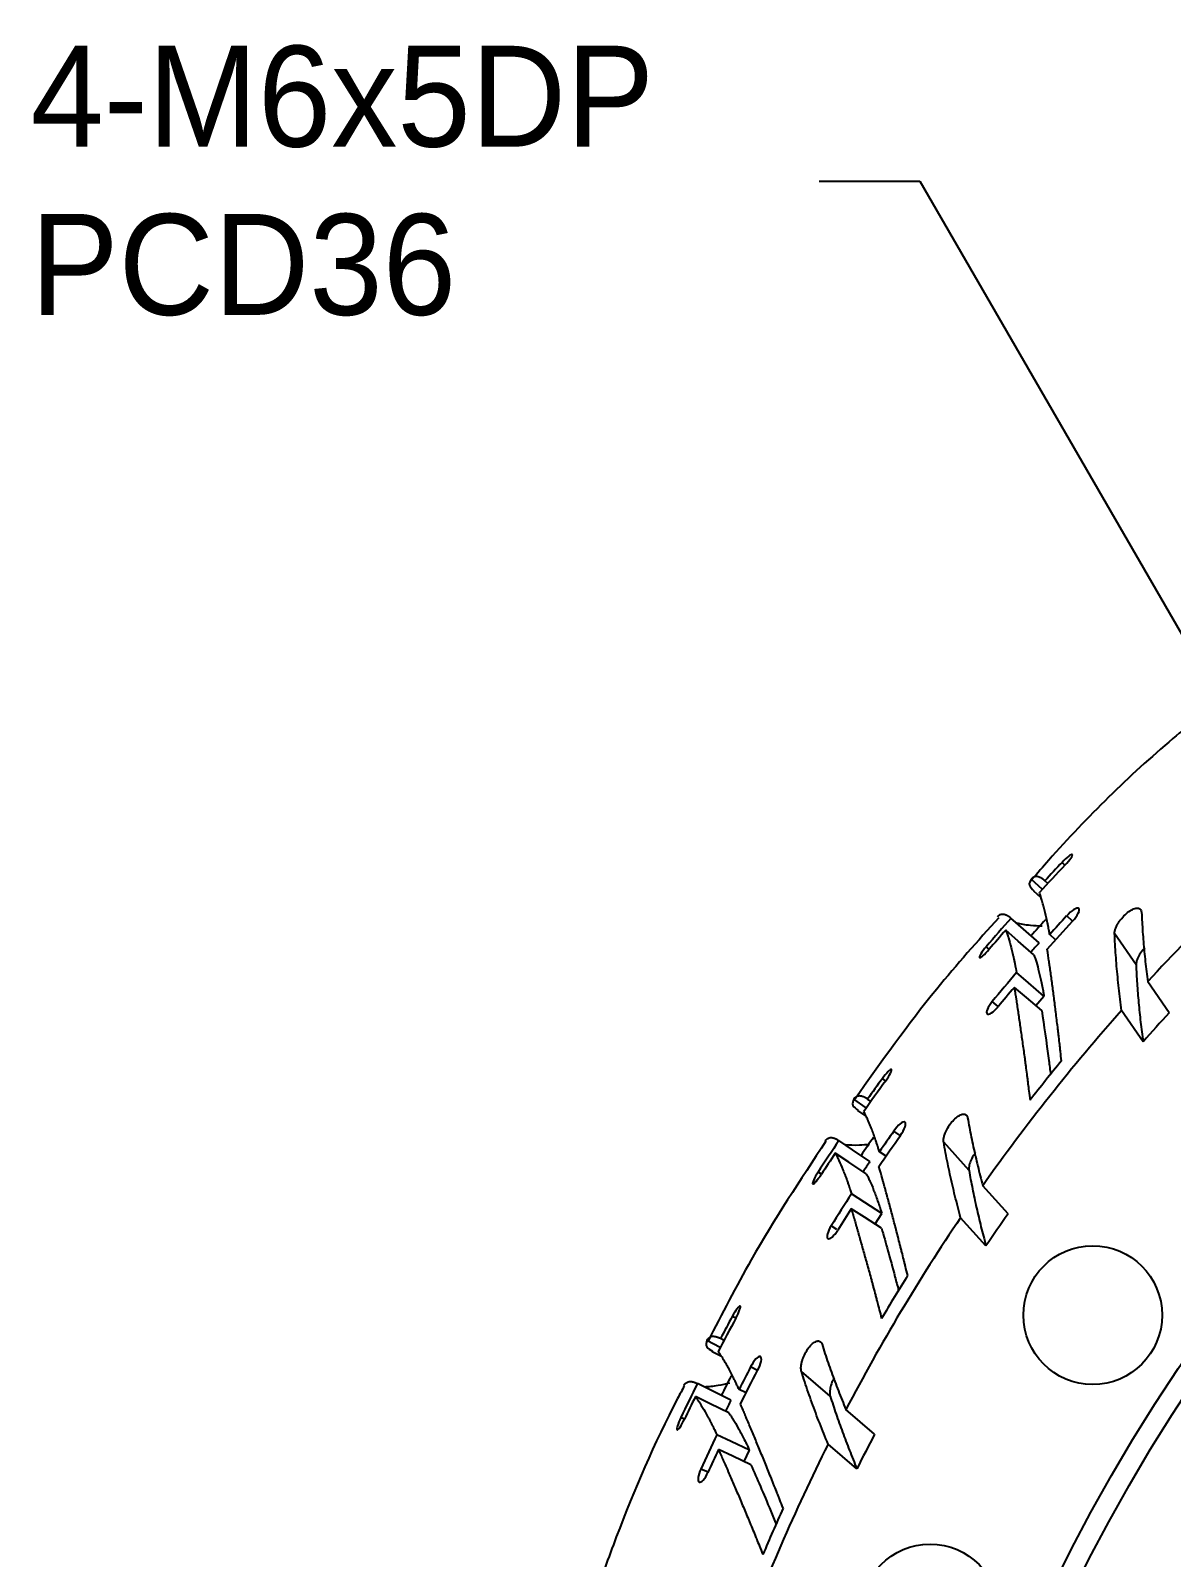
# Model space of a CAD drawing. Header units: millimetres. Extents: x 0 to 594, y 0 to 420.
# Drawn here: x 341.3 to 386.5, y 241.1 to 301.6 of the extents above; entities that cross this region are included whole.
import ezdxf

# ---------------------------------------------------------------- set-up
doc = ezdxf.new("R2010")
doc.units = ezdxf.units.MM
doc.header["$PDSIZE"] = -1
doc.styles.add('누리로봇 문자스타일_20230829', font='GOTHIC.TTF')
doc.dimstyles.new('A2지시선 치수스타일', dxfattribs={"dimtxt": 4, "dimasz": 4, "dimexe": 0.5, "dimexo": 0.3, "dimgap": 0.396875, "dimtad": 0, "dimtih": 1, "dimtoh": 1, "dimdec": 1, "dimzin": 12, "dimdsep": 46, "dimtxsty": '누리로봇 문자스타일_20230829', "dimcen": 0.09, "dimclrd": 3, "dimclre": 3, "dimclrt": 3, "dimadec": 0, "dimazin": 3, "dimtm": 1e-09, "dimtfac": 1, "dimtdec": 1, "dimtofl": 0, "dimtmove": 0, "dimatfit": 3, "dimfxl": 1, "dimfrac": 2, "dimarcsym": 0})

# ---------------------------------------------------------------- blocks, each defined once
blk = doc.blocks.new('*D65')
at = {"color": 3, "lineweight": -2}
for p, q in [((372.55, 295.65), (376.55, 295.65)), ((376.55, 295.65), (422.75, 215.629)), ((426, 209.91), (426, 210.09)), ((425.91, 210), (426.09, 210))]:
    blk.add_line(p, q, dxfattribs=at)
at = {"color": 3}
blk.add_solid([(423.327, 215.962), (422.173, 215.296), (424.75, 212.165)], dxfattribs=at)
at = {"layer": 'Defpoints', "color": 0}
for p in [(424.75, 212.165), (427.25, 207.835)]:
    blk.add_point(p, dxfattribs=at)
at = {"color": 3, "insert": (341.296, 295.65), "char_height": 4, "attachment_point": 4, "style": '누리로봇 문자스타일_20230829'}
blk.add_mtext('{\\fPMingLiU|b0|i0|c129|p0;4-M6x5DP\\PPCD36}', dxfattribs=at)

msp = doc.modelspace()

# ---------------------------------------------------------------- linework, layer by layer
at = {"color": 8, "linetype": 'Continuous', "lineweight": 25}
for p, q in [((382.295, 268.538), (382.183, 268.644)), ((381.402, 267.574), (380.96, 267.981)), ((379.294, 265.197), (379.174, 265.299)), ((379.652, 262.926), (379.413, 263.122)), ((375.186, 259.981), (375.058, 260.074)), ((374.423, 258.911), (373.931, 259.257)), ((372.643, 256.279), (372.51, 256.365)), ((373.258, 254.097), (373.032, 254.238)), ((369.247, 250.573), (369.112, 250.647)), ((368.634, 249.411), (368.101, 249.69)), ((367.213, 246.569), (367.07, 246.637)), ((368.148, 244.467), (367.865, 244.596))]:
    msp.add_line(p, q, dxfattribs=at)
at = {"color": 7, "linetype": 'Continuous', "lineweight": 25}
for p, q in [((381.617, 267.805), (381.499, 267.915)), ((381.047, 267.514), (381.342, 267.245)), ((382.593, 266.309), (382.364, 266.519)), ((381.925, 265.57), (381.692, 265.778)), ((385.114, 264.585), (384.264, 265.821)), ((386.425, 262.678), (385.575, 263.914)), ((381.147, 262.966), (381.464, 263.344)), ((385.39, 261.535), (384.54, 262.771)), ((374.606, 259.168), (374.475, 259.261)), ((374.079, 258.805), (374.406, 258.577)), ((375.768, 257.812), (375.514, 257.991)), ((378.493, 256.432), (377.489, 257.547)), ((375.203, 256.992), (374.945, 257.168)), ((380.041, 254.712), (379.038, 255.827)), ((374.772, 254.309), (375.036, 254.725)), ((379.165, 253.444), (378.161, 254.559)), ((368.782, 249.69), (368.64, 249.765)), ((368.307, 249.261), (368.661, 249.077)), ((370.107, 248.5), (369.836, 248.641)), ((372.993, 247.484), (371.852, 248.459)), ((369.657, 247.61), (369.379, 247.751)), ((374.752, 245.982), (373.612, 246.956)), ((369.58, 244.894), (369.789, 245.341)), ((374.049, 244.61), (372.908, 245.584))]:
    msp.add_line(p, q, dxfattribs=at)
at = {"color": 7, "linetype": 'Continuous', "lineweight": 25, "flags": 128}
for points in [[(381.269, 265.449), (380.647, 265.999), (380.157, 266.432)], [(381.061, 264.981), (380.437, 265.526), (379.947, 265.954)], [(381.464, 263.344), (380.855, 263.864), (380.376, 264.272)], [(381.376, 262.773), (380.768, 263.286), (380.29, 263.689)], [(374.568, 256.787), (373.879, 257.251), (373.338, 257.616)], [(374.423, 256.295), (373.734, 256.754), (373.192, 257.114)], [(375.036, 254.725), (374.364, 255.161), (373.836, 255.503)], [(375.023, 254.148), (374.353, 254.577), (373.827, 254.913)], [(369.055, 247.324), (368.312, 247.694), (367.727, 247.985)], [(368.975, 246.818), (368.232, 247.182), (367.648, 247.469)], [(369.789, 245.341), (369.065, 245.685), (368.497, 245.956)], [(369.851, 244.767), (369.131, 245.104), (368.565, 245.37)]]:
    msp.add_lwpolyline(points, dxfattribs=at)
at = {"color": 7, "linetype": 'Continuous', "lineweight": 25}
for centre, radius in [((444, 210), 69), ((444, 210), 68.2), ((383.397, 250.697), 2.75), ((376.95, 238.868), 2.75)]:
    msp.add_circle(centre, radius, dxfattribs=at)
for centre, radius, start, end in [((444, 210), 79.5, 130.91045, 137.29934), ((444, 210), 85.05, 136.503, 137.51354), ((444, 210), 85.208, 136.50855, 137.181), ((444, 210), 85.208, 138.52588, 139.53454), ((444, 210), 84.15, 137.94147, 138.52595), ((444, 210), 83.627, 137.47978, 138.16492), ((444, 210), 85.05, 138.86091, 139.5346), ((444, 210), 83.724, 138.52588, 138.86092), ((444, 210), 83.627, 139.53519, 140.56289), ((444, 210), 83.315, 139.87917, 140.56687), ((444, 210), 79.5, 138.41045, 144.79934), ((444.85, 208.764), 79.5, 137.29934, 138.41045), ((444, 210), 80.015, 140.61088, 142.04301), ((444, 210), 85.05, 144.003, 145.01354), ((444, 210), 85.208, 144.00855, 144.681), ((444, 210), 83.627, 144.97978, 145.66492), ((444, 210), 85.208, 146.02588, 147.03454), ((444, 210), 84.15, 145.42491, 146.02545), ((444, 210), 85.05, 146.36091, 147.0346), ((444, 210), 83.724, 146.02588, 146.36092), ((444, 210), 83.627, 147.03519, 148.06289), ((444, 210), 83.315, 147.37917, 148.06687), ((444, 210), 79.5, 145.91045, 152.29934), ((445.004, 208.885), 79.5, 144.79934, 145.91045), ((444, 210), 80.015, 148.11088, 149.54301), ((444, 210), 85.05, 151.503, 152.51354), ((444, 210), 85.208, 151.50855, 152.181), ((444, 210), 84.15, 152.93694, 153.52633), ((444, 210), 83.627, 152.47978, 153.16492), ((444, 210), 85.208, 153.52588, 154.53454), ((444, 210), 85.05, 153.86091, 154.5346), ((444, 210), 83.724, 153.52588, 153.86092), ((444, 210), 83.627, 154.53519, 155.56289), ((445.141, 209.026), 79.5, 152.29934, 153.41045), ((444, 210), 83.315, 154.87917, 155.56687), ((444, 210), 79.5, 153.41045, 159.79934), ((444, 210), 80.015, 155.61088, 157.04301)]:
    msp.add_arc(centre, radius, start, end, dxfattribs=at)
for points, knots in [([(387.575, 274.38), (387.241, 274.105), (385.134, 272.368), (382.93, 270.21), (381.206, 268.215), (380.985, 267.959)], [0, 0, 0, 0, 0.140948, 0.889855, 1, 1, 1, 1]), ([(382.304, 268.541), (382.395, 268.638), (382.476, 268.736), (382.582, 268.892), (382.603, 268.943), (382.57, 268.97), (382.518, 268.944), (382.368, 268.827), (382.274, 268.74), (382.183, 268.644)], [0, 0, 0, 0, 0.25, 0.25, 0.5, 0.5, 0.75, 0.75, 1, 1, 1, 1]), ([(380.96, 267.981), (380.912, 267.904), (380.824, 267.761), (380.988, 267.59), (381.064, 267.512)], [0, 0, 0, 0, 0.538811, 1, 1, 1, 1]), ([(381.499, 267.915), (381.481, 267.93), (381.465, 267.943), (381.445, 267.959), (381.436, 267.966), (381.427, 267.973), (381.423, 267.976), (381.421, 267.978), (381.42, 267.978), (381.419, 267.979), (381.406, 267.988), (381.387, 268.001), (381.364, 268.015), (381.355, 268.02), (381.348, 268.024), (381.344, 268.026), (381.291, 268.055), (381.243, 268.071), (381.176, 268.079), (381.143, 268.079), (381.106, 268.073), (381.088, 268.067), (381.081, 268.065), (381.076, 268.063), (381.073, 268.062), (381.06, 268.057), (381.045, 268.05), (381.029, 268.04), (381.021, 268.035), (381.017, 268.032), (381.015, 268.031), (381.014, 268.03), (381.014, 268.03), (381.001, 268.02), (380.982, 268.005), (380.96, 267.981)], [0, 0, 0, 0, 0.0625, 0.0625, 0.09375, 0.109375, 0.117187, 0.121094, 0.121094, 0.125, 0.125, 0.1875, 0.21875, 0.234375, 0.234375, 0.25, 0.25, 0.5, 0.5, 0.625, 0.6875, 0.71875, 0.734375, 0.734375, 0.75, 0.75, 0.8125, 0.84375, 0.859375, 0.867187, 0.871094, 0.871094, 0.875, 0.875, 1, 1, 1, 1]), ([(381.692, 265.778), (381.681, 265.838), (381.672, 265.891), (381.66, 265.959), (381.654, 265.99), (381.648, 266.022), (381.646, 266.036), (381.645, 266.042), (381.644, 266.046), (381.644, 266.047), (381.635, 266.092), (381.623, 266.155), (381.608, 266.229), (381.602, 266.261), (381.598, 266.283), (381.595, 266.294), (381.559, 266.468), (381.525, 266.62), (381.473, 266.828), (381.447, 266.928), (381.417, 267.036), (381.401, 267.088), (381.395, 267.11), (381.39, 267.125), (381.388, 267.132), (381.377, 267.169), (381.364, 267.212), (381.348, 267.258), (381.341, 267.28), (381.337, 267.291), (381.336, 267.295), (381.335, 267.298), (381.334, 267.3), (381.321, 267.336), (381.303, 267.385), (381.281, 267.444)], [0, 0, 0, 0, 0.0625, 0.0625, 0.09375, 0.109375, 0.117188, 0.121094, 0.121094, 0.125, 0.125, 0.1875, 0.21875, 0.234375, 0.234375, 0.25, 0.25, 0.5, 0.5, 0.625, 0.6875, 0.71875, 0.734375, 0.734375, 0.75, 0.75, 0.8125, 0.84375, 0.859375, 0.867187, 0.871094, 0.871094, 0.875, 0.875, 1, 1, 1, 1]), ([(379.673, 266.45), (378.837, 265.52), (376.785, 263.235), (375.012, 260.724), (373.96, 259.235)], [0, 0, 0, 0, 0.406852, 1, 1, 1, 1]), ([(379.623, 266.494), (379.634, 266.506), (379.644, 266.516), (379.657, 266.528), (379.663, 266.533), (379.67, 266.538), (379.673, 266.541), (379.674, 266.542), (379.675, 266.542), (379.675, 266.542), (379.684, 266.549), (379.698, 266.558), (379.714, 266.567), (379.722, 266.571), (379.727, 266.573), (379.729, 266.574), (379.771, 266.592), (379.813, 266.598), (379.88, 266.59), (379.914, 266.582), (379.956, 266.565), (379.978, 266.556), (379.987, 266.551), (379.993, 266.548), (379.996, 266.546), (380.013, 266.537), (380.032, 266.526), (380.055, 266.511), (380.066, 266.504), (380.071, 266.5), (380.074, 266.498), (380.075, 266.497), (380.076, 266.497), (380.094, 266.483), (380.12, 266.463), (380.157, 266.432)], [0, 0, 0, 0, 0.0625, 0.0625, 0.09375, 0.109375, 0.117187, 0.121094, 0.121094, 0.125, 0.125, 0.1875, 0.21875, 0.234375, 0.234375, 0.25, 0.25, 0.5, 0.5, 0.625, 0.6875, 0.71875, 0.734375, 0.734375, 0.75, 0.75, 0.8125, 0.84375, 0.859375, 0.867188, 0.871094, 0.871094, 0.875, 0.875, 1, 1, 1, 1]), ([(382.6, 266.317), (382.697, 266.418), (382.779, 266.529), (382.872, 266.72), (382.879, 266.79), (382.812, 266.845), (382.741, 266.828), (382.559, 266.715), (382.455, 266.624), (382.364, 266.519)], [0, 0, 0, 0, 0.25, 0.25, 0.5, 0.5, 0.75, 0.75, 1, 1, 1, 1]), ([(384.264, 265.821), (384.264, 265.838), (384.264, 265.87), (384.272, 265.924), (384.287, 265.98), (384.308, 266.04), (384.335, 266.104), (384.374, 266.181), (384.429, 266.272), (384.527, 266.408), (384.677, 266.575), (384.88, 266.735), (385.038, 266.811), (385.143, 266.833), (385.21, 266.829), (385.264, 266.809), (385.288, 266.781), (385.3, 266.768)], [0, 0, 0, 0, 0.042893, 0.084728, 0.125932, 0.166948, 0.20823, 0.250223, 0.312976, 0.375442, 0.499539, 0.624103, 0.749016, 0.810983, 0.874566, 0.936994, 1, 1, 1, 1]), ([(385.332, 266.658), (385.338, 266.53), (385.35, 266.276), (385.375, 265.889), (385.405, 265.499), (385.44, 265.106), (385.48, 264.711), (385.525, 264.315), (385.558, 264.048), (385.575, 263.914)], [0, 0, 0, 0, 0.146075, 0.29108, 0.435015, 0.577876, 0.719663, 0.860372, 1, 1, 1, 1]), ([(379.947, 265.954), (379.959, 265.923), (379.969, 265.896), (379.983, 265.86), (379.989, 265.843), (379.996, 265.826), (379.999, 265.817), (380, 265.814), (380.001, 265.812), (380.001, 265.811), (380.01, 265.785), (380.023, 265.747), (380.039, 265.698), (380.046, 265.676), (380.051, 265.661), (380.053, 265.653), (380.092, 265.53), (380.128, 265.402), (380.182, 265.192), (380.209, 265.082), (380.24, 264.945), (380.256, 264.875), (380.262, 264.844), (380.267, 264.824), (380.269, 264.814), (380.281, 264.76), (380.294, 264.695), (380.309, 264.621), (380.317, 264.584), (380.321, 264.565), (380.322, 264.557), (380.323, 264.552), (380.324, 264.549), (380.336, 264.484), (380.353, 264.393), (380.376, 264.272)], [0, 0, 0, 0, 0.0625, 0.0625, 0.09375, 0.109375, 0.117187, 0.121094, 0.121094, 0.125, 0.125, 0.1875, 0.21875, 0.234375, 0.234375, 0.25, 0.25, 0.5, 0.5, 0.625, 0.6875, 0.71875, 0.734375, 0.734375, 0.75, 0.75, 0.8125, 0.84375, 0.859375, 0.867187, 0.871094, 0.871094, 0.875, 0.875, 1, 1, 1, 1]), ([(381.399, 266.112), (381.236, 266.121), (380.803, 266.144), (380.548, 266.195), (380.39, 266.227)], [0, 0, 0, 0, 0.3744742, 1, 1, 1, 1]), ([(384.54, 262.771), (384.521, 262.92), (384.482, 263.218), (384.43, 263.66), (384.384, 264.099), (384.344, 264.535), (384.311, 264.969), (384.283, 265.399), (384.271, 265.68), (384.264, 265.821)], [0, 0, 0, 0, 0.139424, 0.279998, 0.421718, 0.56458, 0.708582, 0.853722, 1, 1, 1, 1]), ([(379.174, 265.299), (379.087, 265.198), (379.011, 265.096), (378.912, 264.935), (378.892, 264.882), (378.924, 264.855), (378.974, 264.882), (379.119, 265.005), (379.208, 265.096), (379.294, 265.197)], [0, 0, 0, 0, 0.25, 0.25, 0.5, 0.5, 0.75, 0.75, 1, 1, 1, 1]), ([(382.16, 260.776), (382.145, 260.908), (382.132, 261.027), (382.114, 261.187), (382.106, 261.262), (382.097, 261.342), (382.093, 261.38), (382.091, 261.396), (382.09, 261.407), (382.089, 261.411), (382.077, 261.519), (382.059, 261.673), (382.038, 261.854), (382.029, 261.931), (382.022, 261.983), (382.019, 262.01), (381.992, 262.235), (381.956, 262.531), (381.92, 262.819), (381.896, 263.009), (381.883, 263.104), (381.848, 263.381), (381.824, 263.561), (381.777, 263.914), (381.753, 264.086), (381.719, 264.339), (381.701, 264.463), (381.682, 264.604), (381.672, 264.674), (381.667, 264.708), (381.665, 264.723), (381.664, 264.733), (381.663, 264.739), (381.645, 264.863), (381.622, 265.017), (381.597, 265.202)], [0, 0, 0, 0, 0.0625, 0.0625, 0.09375, 0.109375, 0.117188, 0.121094, 0.121094, 0.125, 0.125, 0.1875, 0.21875, 0.234375, 0.234375, 0.25, 0.25, 0.375, 0.4375, 0.4375, 0.5, 0.5, 0.625, 0.625, 0.75, 0.75, 0.8125, 0.84375, 0.859375, 0.867188, 0.871094, 0.871094, 0.875, 0.875, 1, 1, 1, 1]), ([(385.456, 265.251), (385.425, 265.218), (385.329, 265.118), (385.214, 264.936), (385.155, 264.802), (385.136, 264.739), (385.132, 264.722), (385.117, 264.666), (385.115, 264.621), (385.114, 264.585)], [0, 0, 0, 0, 0.14167, 0.439181, 0.718383, 0.726362, 0.742122, 0.797025, 1, 1, 1, 1]), ([(381.061, 264.981), (381.07, 264.955), (381.087, 264.91), (381.122, 264.814), (381.18, 264.632), (381.266, 264.321), (381.349, 263.948), (381.407, 263.663), (381.438, 263.487), (381.455, 263.396), (381.464, 263.344)], [0, 0, 0, 0, 0.0723163, 0.1247866, 0.2496273, 0.4994672, 0.7495811, 0.8747516, 0.9281304, 1, 1, 1, 1]), ([(385.114, 264.585), (385.119, 264.462), (385.13, 264.216), (385.153, 263.841), (385.181, 263.463), (385.213, 263.083), (385.251, 262.699), (385.293, 262.314), (385.339, 261.926), (385.373, 261.665), (385.39, 261.535)], [0, 0, 0, 0, 0.127806, 0.254811, 0.381017, 0.506422, 0.631025, 0.754824, 0.877816, 1, 1, 1, 1]), ([(380.29, 263.689), (380.304, 263.594), (380.317, 263.508), (380.335, 263.391), (380.344, 263.336), (380.353, 263.278), (380.357, 263.25), (380.359, 263.237), (380.36, 263.231), (380.36, 263.227), (380.361, 263.226), (380.373, 263.145), (380.391, 263.025), (380.41, 262.9), (380.422, 262.816), (380.429, 262.772), (380.46, 262.56), (380.498, 262.299), (380.537, 262.028), (380.563, 261.846), (380.576, 261.754), (380.616, 261.472), (380.656, 261.183), (380.703, 260.838), (380.723, 260.688), (380.736, 260.587), (380.743, 260.538), (380.763, 260.382), (380.784, 260.227), (380.807, 260.045), (380.819, 259.953), (380.824, 259.908), (380.827, 259.888), (380.829, 259.875), (380.83, 259.867), (380.852, 259.694), (380.877, 259.478), (380.911, 259.215)], [0, 0, 0, 0, 0.0625, 0.0625, 0.09375, 0.109375, 0.117187, 0.121094, 0.123047, 0.123047, 0.125, 0.125, 0.1875, 0.21875, 0.21875, 0.25, 0.25, 0.375, 0.4375, 0.4375, 0.5, 0.5, 0.625, 0.6875, 0.71875, 0.71875, 0.75, 0.75, 0.8125, 0.84375, 0.859375, 0.867187, 0.871094, 0.871094, 0.875, 0.875, 1, 1, 1, 1]), ([(379.413, 263.122), (379.329, 263.02), (379.26, 262.912), (379.185, 262.73), (379.182, 262.663), (379.244, 262.609), (379.308, 262.623), (379.472, 262.73), (379.566, 262.818), (379.65, 262.92)], [0, 0, 0, 0, 0.25, 0.25, 0.5, 0.5, 0.75, 0.75, 1, 1, 1, 1]), ([(381.376, 262.773), (381.466, 262.167), (381.578, 261.419), (381.702, 260.422), (381.726, 260.233)], [0, 0, 0, 0, 0.810117, 1, 1, 1, 1]), ([(375.19, 259.988), (375.269, 260.095), (375.336, 260.203), (375.421, 260.372), (375.434, 260.425), (375.398, 260.447), (375.351, 260.415), (375.217, 260.279), (375.135, 260.181), (375.058, 260.074)], [0, 0, 0, 0, 0.25, 0.25, 0.5, 0.5, 0.75, 0.75, 1, 1, 1, 1]), ([(373.931, 259.257), (373.894, 259.174), (373.825, 259.02), (374.01, 258.873), (374.096, 258.805)], [0, 0, 0, 0, 0.538811, 1, 1, 1, 1]), ([(374.475, 259.261), (374.454, 259.274), (374.437, 259.285), (374.415, 259.298), (374.405, 259.304), (374.395, 259.31), (374.39, 259.312), (374.389, 259.313), (374.387, 259.314), (374.387, 259.314), (374.373, 259.322), (374.352, 259.332), (374.328, 259.343), (374.317, 259.347), (374.31, 259.35), (374.307, 259.351), (374.25, 259.373), (374.2, 259.383), (374.132, 259.382), (374.1, 259.378), (374.064, 259.367), (374.047, 259.359), (374.04, 259.356), (374.035, 259.353), (374.033, 259.352), (374.021, 259.345), (374.007, 259.336), (373.992, 259.324), (373.985, 259.318), (373.981, 259.315), (373.98, 259.313), (373.979, 259.312), (373.978, 259.312), (373.966, 259.301), (373.95, 259.283), (373.931, 259.257)], [0, 0, 0, 0, 0.0625, 0.0625, 0.09375, 0.109375, 0.117188, 0.121094, 0.121094, 0.125, 0.125, 0.1875, 0.21875, 0.234375, 0.234375, 0.25, 0.25, 0.5, 0.5, 0.625, 0.6875, 0.71875, 0.734375, 0.734375, 0.75, 0.75, 0.8125, 0.84375, 0.859375, 0.867188, 0.871094, 0.871094, 0.875, 0.875, 1, 1, 1, 1]), ([(374.945, 257.168), (374.926, 257.226), (374.91, 257.277), (374.889, 257.343), (374.879, 257.373), (374.87, 257.404), (374.865, 257.418), (374.863, 257.424), (374.862, 257.428), (374.862, 257.429), (374.848, 257.472), (374.827, 257.533), (374.803, 257.605), (374.792, 257.635), (374.785, 257.656), (374.781, 257.667), (374.723, 257.835), (374.669, 257.981), (374.591, 258.181), (374.552, 258.276), (374.507, 258.379), (374.485, 258.429), (374.476, 258.45), (374.47, 258.464), (374.467, 258.471), (374.451, 258.506), (374.432, 258.547), (374.411, 258.591), (374.4, 258.611), (374.395, 258.622), (374.393, 258.626), (374.392, 258.629), (374.391, 258.631), (374.374, 258.664), (374.349, 258.71), (374.319, 258.766)], [0, 0, 0, 0, 0.0625, 0.0625, 0.09375, 0.109375, 0.117188, 0.121094, 0.121094, 0.125, 0.125, 0.1875, 0.21875, 0.234375, 0.234375, 0.25, 0.25, 0.5, 0.5, 0.625, 0.6875, 0.71875, 0.734375, 0.734375, 0.75, 0.75, 0.8125, 0.84375, 0.859375, 0.867187, 0.871094, 0.871094, 0.875, 0.875, 1, 1, 1, 1]), ([(377.489, 257.547), (377.487, 257.563), (377.483, 257.595), (377.484, 257.649), (377.491, 257.707), (377.503, 257.769), (377.523, 257.836), (377.551, 257.917), (377.594, 258.015), (377.674, 258.163), (377.8, 258.348), (377.98, 258.533), (378.127, 258.629), (378.229, 258.664), (378.295, 258.669), (378.352, 258.656), (378.378, 258.632), (378.392, 258.62)], [0, 0, 0, 0, 0.0428894, 0.0847229, 0.125925, 0.1669413, 0.2082253, 0.250223, 0.3129753, 0.3754424, 0.4995388, 0.6241026, 0.7490157, 0.8109816, 0.874566, 0.9369933, 1, 1, 1, 1]), ([(378.438, 258.515), (378.461, 258.39), (378.506, 258.139), (378.582, 257.758), (378.662, 257.375), (378.748, 256.991), (378.84, 256.605), (378.935, 256.218), (379.004, 255.957), (379.038, 255.827)], [0, 0, 0, 0, 0.146112, 0.291141, 0.435087, 0.577949, 0.719724, 0.860408, 1, 1, 1, 1]), ([(375.774, 257.821), (375.857, 257.934), (375.924, 258.055), (375.991, 258.255), (375.989, 258.326), (375.915, 258.372), (375.847, 258.346), (375.681, 258.21), (375.591, 258.106), (375.514, 257.991)], [0, 0, 0, 0, 0.25, 0.25, 0.5, 0.5, 0.75, 0.75, 1, 1, 1, 1]), ([(372.824, 257.592), (371.801, 256.046), (370.106, 253.482), (368.705, 250.748), (368.149, 249.664)], [0, 0, 0, 0, 0.603391, 1, 1, 1, 1]), ([(372.8, 257.607), (372.809, 257.621), (372.818, 257.632), (372.829, 257.646), (372.835, 257.652), (372.84, 257.658), (372.843, 257.66), (372.844, 257.662), (372.845, 257.662), (372.845, 257.662), (372.853, 257.671), (372.865, 257.681), (372.881, 257.692), (372.888, 257.697), (372.892, 257.7), (372.895, 257.701), (372.934, 257.724), (372.975, 257.735), (373.042, 257.736), (373.077, 257.733), (373.121, 257.722), (373.144, 257.715), (373.153, 257.712), (373.16, 257.709), (373.163, 257.708), (373.181, 257.702), (373.201, 257.693), (373.225, 257.681), (373.237, 257.675), (373.243, 257.672), (373.246, 257.671), (373.248, 257.67), (373.249, 257.67), (373.269, 257.659), (373.297, 257.642), (373.338, 257.616)], [0, 0, 0, 0, 0.0625, 0.0625, 0.09375, 0.109375, 0.117187, 0.121094, 0.121094, 0.125, 0.125, 0.1875, 0.21875, 0.234375, 0.234375, 0.25, 0.25, 0.5, 0.5, 0.625, 0.6875, 0.71875, 0.734375, 0.734375, 0.75, 0.75, 0.8125, 0.84375, 0.859375, 0.867188, 0.871094, 0.871094, 0.875, 0.875, 1, 1, 1, 1]), ([(374.555, 257.457), (374.413, 257.446), (374.001, 257.414), (373.755, 257.431), (373.595, 257.443)], [0, 0, 0, 0, 0.3452775, 1, 1, 1, 1]), ([(378.161, 254.559), (378.122, 254.703), (378.045, 254.994), (377.936, 255.425), (377.833, 255.854), (377.736, 256.282), (377.647, 256.707), (377.563, 257.13), (377.514, 257.407), (377.489, 257.547)], [0, 0, 0, 0, 0.139375, 0.279916, 0.42162, 0.564482, 0.7085, 0.853673, 1, 1, 1, 1]), ([(373.192, 257.114), (373.207, 257.086), (373.221, 257.06), (373.239, 257.026), (373.248, 257.01), (373.257, 256.994), (373.261, 256.986), (373.262, 256.983), (373.263, 256.981), (373.264, 256.98), (373.276, 256.956), (373.294, 256.919), (373.316, 256.873), (373.326, 256.852), (373.333, 256.838), (373.336, 256.831), (373.39, 256.713), (373.443, 256.591), (373.524, 256.39), (373.565, 256.284), (373.614, 256.153), (373.638, 256.085), (373.649, 256.056), (373.656, 256.036), (373.659, 256.026), (373.678, 255.974), (373.7, 255.912), (373.725, 255.84), (373.737, 255.804), (373.743, 255.786), (373.746, 255.779), (373.747, 255.774), (373.748, 255.771), (373.769, 255.708), (373.798, 255.62), (373.836, 255.503)], [0, 0, 0, 0, 0.0625, 0.0625, 0.09375, 0.109375, 0.117188, 0.121094, 0.121094, 0.125, 0.125, 0.1875, 0.21875, 0.234375, 0.234375, 0.25, 0.25, 0.5, 0.5, 0.625, 0.6875, 0.71875, 0.734375, 0.734375, 0.75, 0.75, 0.8125, 0.84375, 0.859375, 0.867187, 0.871094, 0.871094, 0.875, 0.875, 1, 1, 1, 1]), ([(378.746, 257.137), (378.719, 257.1), (378.637, 256.988), (378.546, 256.793), (378.505, 256.653), (378.495, 256.587), (378.493, 256.57), (378.486, 256.513), (378.49, 256.468), (378.493, 256.432)], [0, 0, 0, 0, 0.141682, 0.439177, 0.718386, 0.726357, 0.742123, 0.79703, 1, 1, 1, 1]), ([(372.51, 256.365), (372.438, 256.253), (372.376, 256.142), (372.298, 255.969), (372.286, 255.914), (372.321, 255.891), (372.367, 255.925), (372.494, 256.065), (372.571, 256.168), (372.643, 256.279)], [0, 0, 0, 0, 0.25, 0.25, 0.5, 0.5, 0.75, 0.75, 1, 1, 1, 1]), ([(374.423, 256.295), (374.436, 256.271), (374.458, 256.228), (374.506, 256.138), (374.586, 255.965), (374.712, 255.668), (374.844, 255.308), (374.938, 255.034), (374.992, 254.863), (375.02, 254.776), (375.037, 254.725)], [0, 0, 0, 0, 0.072316, 0.124787, 0.249627, 0.499467, 0.749581, 0.874752, 0.92813, 1, 1, 1, 1]), ([(376.062, 252.27), (376.03, 252.398), (376.001, 252.515), (375.963, 252.671), (375.945, 252.745), (375.925, 252.823), (375.916, 252.86), (375.912, 252.876), (375.91, 252.886), (375.909, 252.89), (375.882, 252.996), (375.844, 253.146), (375.8, 253.322), (375.78, 253.398), (375.768, 253.449), (375.761, 253.475), (375.705, 253.695), (375.63, 253.983), (375.557, 254.264), (375.508, 254.449), (375.483, 254.542), (375.412, 254.812), (375.365, 254.988), (375.272, 255.331), (375.226, 255.498), (375.159, 255.745), (375.125, 255.866), (375.088, 256.003), (375.069, 256.071), (375.06, 256.104), (375.056, 256.119), (375.053, 256.128), (375.051, 256.134), (375.018, 256.255), (374.974, 256.405), (374.925, 256.585)], [0, 0, 0, 0, 0.0625, 0.0625, 0.09375, 0.109375, 0.117187, 0.121094, 0.121094, 0.125, 0.125, 0.1875, 0.21875, 0.234375, 0.234375, 0.25, 0.25, 0.375, 0.4375, 0.4375, 0.5, 0.5, 0.625, 0.625, 0.75, 0.75, 0.8125, 0.84375, 0.859375, 0.867188, 0.871094, 0.871094, 0.875, 0.875, 1, 1, 1, 1]), ([(378.493, 256.432), (378.514, 256.31), (378.557, 256.068), (378.629, 255.699), (378.706, 255.328), (378.788, 254.955), (378.875, 254.58), (378.967, 254.203), (379.063, 253.825), (379.131, 253.571), (379.165, 253.444)], [0, 0, 0, 0, 0.1278059, 0.2548115, 0.381017, 0.5064218, 0.6310247, 0.7548237, 0.8778164, 1, 1, 1, 1]), ([(373.827, 254.913), (373.853, 254.821), (373.878, 254.738), (373.911, 254.625), (373.926, 254.571), (373.943, 254.515), (373.951, 254.488), (373.955, 254.475), (373.956, 254.469), (373.957, 254.465), (373.958, 254.464), (373.98, 254.386), (374.014, 254.269), (374.049, 254.147), (374.072, 254.065), (374.084, 254.023), (374.143, 253.817), (374.215, 253.563), (374.289, 253.3), (374.339, 253.122), (374.364, 253.033), (374.44, 252.758), (374.517, 252.477), (374.609, 252.141), (374.648, 251.995), (374.675, 251.897), (374.687, 251.849), (374.728, 251.697), (374.768, 251.546), (374.816, 251.368), (374.839, 251.279), (374.851, 251.235), (374.856, 251.216), (374.859, 251.203), (374.861, 251.195), (374.906, 251.026), (374.959, 250.816), (375.027, 250.559)], [0, 0, 0, 0, 0.0625, 0.0625, 0.09375, 0.109375, 0.117187, 0.121094, 0.123047, 0.123047, 0.125, 0.125, 0.1875, 0.21875, 0.21875, 0.25, 0.25, 0.375, 0.4375, 0.4375, 0.5, 0.5, 0.625, 0.6875, 0.71875, 0.71875, 0.75, 0.75, 0.8125, 0.84375, 0.859375, 0.867188, 0.871094, 0.871094, 0.875, 0.875, 1, 1, 1, 1]), ([(373.032, 254.238), (372.961, 254.125), (372.908, 254.009), (372.857, 253.819), (372.862, 253.752), (372.931, 253.706), (372.992, 253.729), (373.141, 253.856), (373.223, 253.956), (373.293, 254.068)], [0, 0, 0, 0, 0.25, 0.25, 0.5, 0.5, 0.75, 0.75, 1, 1, 1, 1]), ([(375.023, 254.148), (375.192, 253.559), (375.4, 252.832), (375.654, 251.859), (375.702, 251.675)], [0, 0, 0, 0, 0.8101171, 1, 1, 1, 1]), ([(369.254, 250.579), (369.318, 250.696), (369.371, 250.811), (369.433, 250.989), (369.439, 251.044), (369.401, 251.061), (369.358, 251.023), (369.242, 250.871), (369.175, 250.763), (369.112, 250.647)], [0, 0, 0, 0, 0.25, 0.25, 0.5, 0.5, 0.75, 0.75, 1, 1, 1, 1]), ([(368.101, 249.69), (368.075, 249.603), (368.027, 249.441), (368.23, 249.319), (368.323, 249.263)], [0, 0, 0, 0, 0.538811, 1, 1, 1, 1]), ([(368.64, 249.765), (368.618, 249.775), (368.599, 249.784), (368.576, 249.794), (368.565, 249.798), (368.554, 249.803), (368.549, 249.805), (368.547, 249.805), (368.546, 249.806), (368.546, 249.806), (368.531, 249.812), (368.509, 249.819), (368.483, 249.827), (368.472, 249.83), (368.465, 249.831), (368.461, 249.832), (368.402, 249.846), (368.352, 249.85), (368.285, 249.84), (368.253, 249.832), (368.219, 249.816), (368.203, 249.806), (368.197, 249.802), (368.192, 249.799), (368.19, 249.797), (368.179, 249.789), (368.166, 249.778), (368.153, 249.764), (368.147, 249.757), (368.143, 249.754), (368.142, 249.752), (368.141, 249.751), (368.141, 249.75), (368.131, 249.738), (368.116, 249.718), (368.101, 249.69)], [0, 0, 0, 0, 0.0625, 0.0625, 0.09375, 0.109375, 0.117188, 0.121094, 0.121094, 0.125, 0.125, 0.1875, 0.21875, 0.234375, 0.234375, 0.25, 0.25, 0.5, 0.5, 0.625, 0.6875, 0.71875, 0.734375, 0.734375, 0.75, 0.75, 0.8125, 0.84375, 0.859375, 0.867187, 0.871094, 0.871094, 0.875, 0.875, 1, 1, 1, 1]), ([(371.852, 248.459), (371.848, 248.474), (371.839, 248.505), (371.833, 248.559), (371.833, 248.618), (371.837, 248.681), (371.847, 248.75), (371.865, 248.834), (371.895, 248.936), (371.954, 249.093), (372.056, 249.293), (372.21, 249.501), (372.343, 249.615), (372.44, 249.663), (372.505, 249.677), (372.562, 249.671), (372.592, 249.651), (372.607, 249.641)], [0, 0, 0, 0, 0.042886, 0.084717, 0.125918, 0.166934, 0.20822, 0.250223, 0.312975, 0.375443, 0.499539, 0.624103, 0.749016, 0.81098, 0.874566, 0.936993, 1, 1, 1, 1]), ([(372.667, 249.543), (372.706, 249.421), (372.783, 249.179), (372.908, 248.811), (373.038, 248.442), (373.173, 248.072), (373.314, 247.701), (373.46, 247.329), (373.561, 247.08), (373.612, 246.956)], [0, 0, 0, 0, 0.146153, 0.29121, 0.43517, 0.578032, 0.719793, 0.86045, 1, 1, 1, 1]), ([(369.379, 247.751), (369.353, 247.806), (369.33, 247.855), (369.301, 247.917), (369.287, 247.946), (369.274, 247.975), (369.267, 247.988), (369.265, 247.994), (369.263, 247.998), (369.262, 247.999), (369.243, 248.039), (369.215, 248.097), (369.181, 248.165), (369.167, 248.194), (369.157, 248.214), (369.152, 248.224), (369.072, 248.383), (368.999, 248.521), (368.896, 248.709), (368.845, 248.798), (368.787, 248.895), (368.759, 248.942), (368.747, 248.961), (368.739, 248.974), (368.735, 248.98), (368.714, 249.013), (368.69, 249.051), (368.664, 249.092), (368.651, 249.111), (368.644, 249.12), (368.642, 249.124), (368.64, 249.127), (368.639, 249.129), (368.617, 249.16), (368.587, 249.202), (368.55, 249.254)], [0, 0, 0, 0, 0.0625, 0.0625, 0.09375, 0.109375, 0.117187, 0.121094, 0.121094, 0.125, 0.125, 0.1875, 0.21875, 0.234375, 0.234375, 0.25, 0.25, 0.5, 0.5, 0.625, 0.6875, 0.71875, 0.734375, 0.734375, 0.75, 0.75, 0.8125, 0.84375, 0.859375, 0.867188, 0.871094, 0.871094, 0.875, 0.875, 1, 1, 1, 1]), ([(370.116, 248.507), (370.184, 248.629), (370.234, 248.758), (370.275, 248.966), (370.263, 249.035), (370.184, 249.071), (370.12, 249.037), (369.973, 248.881), (369.897, 248.765), (369.836, 248.641)], [0, 0, 0, 0, 0.25, 0.25, 0.5, 0.5, 0.75, 0.75, 1, 1, 1, 1]), ([(372.908, 245.584), (372.851, 245.722), (372.736, 246), (372.572, 246.413), (372.414, 246.825), (372.262, 247.237), (372.118, 247.646), (371.98, 248.055), (371.895, 248.324), (371.852, 248.459)], [0, 0, 0, 0, 0.139319, 0.279823, 0.421508, 0.564371, 0.708408, 0.853618, 1, 1, 1, 1]), ([(373.151, 248.216), (373.13, 248.177), (373.063, 248.055), (372.998, 247.849), (372.976, 247.705), (372.975, 247.638), (372.974, 247.621), (372.975, 247.563), (372.985, 247.519), (372.993, 247.484)], [0, 0, 0, 0, 0.141685, 0.439175, 0.718387, 0.72636, 0.742129, 0.797029, 1, 1, 1, 1]), ([(367.212, 247.898), (367.122, 247.731), (366.09, 245.799), (364.874, 242.969), (363.909, 240.255), (363.615, 239.427)], [0, 0, 0, 0, 0.061542, 0.713737, 1, 1, 1, 1]), ([(367.195, 247.907), (367.202, 247.921), (367.209, 247.933), (367.219, 247.949), (367.224, 247.955), (367.228, 247.962), (367.231, 247.965), (367.232, 247.966), (367.232, 247.967), (367.232, 247.967), (367.24, 247.976), (367.25, 247.988), (367.264, 248.002), (367.27, 248.007), (367.275, 248.01), (367.277, 248.012), (367.313, 248.04), (367.352, 248.056), (367.418, 248.066), (367.454, 248.067), (367.498, 248.062), (367.522, 248.058), (367.532, 248.056), (367.539, 248.055), (367.542, 248.054), (367.56, 248.05), (367.582, 248.044), (367.607, 248.036), (367.62, 248.031), (367.626, 248.029), (367.629, 248.028), (367.631, 248.027), (367.632, 248.027), (367.653, 248.019), (367.683, 248.006), (367.727, 247.985)], [0, 0, 0, 0, 0.0625, 0.0625, 0.09375, 0.109375, 0.117187, 0.121094, 0.121094, 0.125, 0.125, 0.1875, 0.21875, 0.234375, 0.234375, 0.25, 0.25, 0.5, 0.5, 0.625, 0.6875, 0.71875, 0.734375, 0.734375, 0.75, 0.75, 0.8125, 0.84375, 0.859375, 0.867188, 0.871094, 0.871094, 0.875, 0.875, 1, 1, 1, 1]), ([(369, 247.996), (368.844, 247.963), (368.423, 247.873), (368.166, 247.857), (368.005, 247.847)], [0, 0, 0, 0, 0.369741, 1, 1, 1, 1]), ([(367.648, 247.469), (367.667, 247.443), (367.684, 247.419), (367.707, 247.388), (367.717, 247.373), (367.728, 247.358), (367.733, 247.351), (367.735, 247.348), (367.736, 247.346), (367.737, 247.345), (367.752, 247.323), (367.775, 247.289), (367.803, 247.246), (367.815, 247.226), (367.824, 247.213), (367.828, 247.206), (367.897, 247.097), (367.965, 246.983), (368.072, 246.794), (368.126, 246.694), (368.192, 246.571), (368.225, 246.507), (368.239, 246.479), (368.249, 246.46), (368.254, 246.451), (368.279, 246.402), (368.309, 246.343), (368.343, 246.275), (368.36, 246.241), (368.368, 246.224), (368.371, 246.217), (368.374, 246.212), (368.375, 246.209), (368.404, 246.15), (368.443, 246.067), (368.497, 245.956)], [0, 0, 0, 0, 0.0625, 0.0625, 0.09375, 0.109375, 0.117187, 0.121094, 0.121094, 0.125, 0.125, 0.1875, 0.21875, 0.234375, 0.234375, 0.25, 0.25, 0.5, 0.5, 0.625, 0.6875, 0.71875, 0.734375, 0.734375, 0.75, 0.75, 0.8125, 0.84375, 0.859375, 0.867188, 0.871094, 0.871094, 0.875, 0.875, 1, 1, 1, 1]), ([(371.126, 243.041), (371.077, 243.164), (371.034, 243.275), (370.975, 243.426), (370.947, 243.496), (370.918, 243.571), (370.904, 243.607), (370.898, 243.622), (370.894, 243.632), (370.893, 243.635), (370.853, 243.737), (370.796, 243.881), (370.728, 244.05), (370.699, 244.122), (370.68, 244.171), (370.67, 244.196), (370.586, 244.407), (370.474, 244.683), (370.365, 244.952), (370.292, 245.129), (370.256, 245.218), (370.149, 245.476), (370.08, 245.644), (369.943, 245.973), (369.876, 246.132), (369.777, 246.368), (369.728, 246.484), (369.672, 246.615), (369.645, 246.679), (369.631, 246.711), (369.626, 246.725), (369.622, 246.734), (369.619, 246.74), (369.571, 246.855), (369.508, 246.998), (369.436, 247.17)], [0, 0, 0, 0, 0.0625, 0.0625, 0.09375, 0.109375, 0.117188, 0.121094, 0.121094, 0.125, 0.125, 0.1875, 0.21875, 0.234375, 0.234375, 0.25, 0.25, 0.375, 0.4375, 0.4375, 0.5, 0.5, 0.625, 0.625, 0.75, 0.75, 0.8125, 0.84375, 0.859375, 0.867187, 0.871094, 0.871094, 0.875, 0.875, 1, 1, 1, 1]), ([(372.993, 247.484), (373.03, 247.367), (373.104, 247.132), (373.223, 246.776), (373.348, 246.418), (373.478, 246.059), (373.613, 245.698), (373.753, 245.337), (373.898, 244.974), (373.999, 244.731), (374.049, 244.61)], [0, 0, 0, 0, 0.127806, 0.254811, 0.381017, 0.506422, 0.631025, 0.754824, 0.877816, 1, 1, 1, 1]), ([(367.07, 246.637), (367.013, 246.516), (366.966, 246.399), (366.911, 246.217), (366.906, 246.161), (366.944, 246.143), (366.985, 246.182), (367.093, 246.338), (367.156, 246.449), (367.213, 246.569)], [0, 0, 0, 0, 0.25, 0.25, 0.5, 0.5, 0.75, 0.75, 1, 1, 1, 1]), ([(368.975, 246.818), (368.991, 246.795), (369.019, 246.756), (369.078, 246.672), (369.181, 246.511), (369.344, 246.233), (369.521, 245.894), (369.651, 245.634), (369.727, 245.472), (369.766, 245.389), (369.789, 245.341)], [0, 0, 0, 0, 0.072316, 0.124787, 0.249627, 0.499467, 0.749581, 0.874752, 0.92813, 1, 1, 1, 1]), ([(368.565, 245.37), (368.603, 245.282), (368.638, 245.202), (368.686, 245.094), (368.708, 245.043), (368.732, 244.989), (368.743, 244.964), (368.749, 244.951), (368.751, 244.946), (368.753, 244.943), (368.753, 244.941), (368.786, 244.867), (368.834, 244.755), (368.885, 244.639), (368.919, 244.561), (368.936, 244.521), (369.022, 244.324), (369.126, 244.081), (369.234, 243.83), (369.306, 243.661), (369.342, 243.576), (369.454, 243.313), (369.567, 243.045), (369.702, 242.723), (369.76, 242.583), (369.799, 242.49), (369.818, 242.444), (369.878, 242.299), (369.938, 242.154), (370.008, 241.984), (370.043, 241.899), (370.06, 241.856), (370.068, 241.838), (370.072, 241.826), (370.075, 241.819), (370.142, 241.656), (370.222, 241.455), (370.323, 241.209)], [0, 0, 0, 0, 0.0625, 0.0625, 0.09375, 0.109375, 0.117188, 0.121094, 0.123047, 0.123047, 0.125, 0.125, 0.1875, 0.21875, 0.21875, 0.25, 0.25, 0.375, 0.4375, 0.4375, 0.5, 0.5, 0.625, 0.6875, 0.71875, 0.71875, 0.75, 0.75, 0.8125, 0.84375, 0.859375, 0.867188, 0.871094, 0.871094, 0.875, 0.875, 1, 1, 1, 1]), ([(367.865, 244.596), (367.81, 244.475), (367.772, 244.353), (367.746, 244.158), (367.76, 244.093), (367.834, 244.056), (367.892, 244.087), (368.023, 244.232), (368.091, 244.341), (368.146, 244.462)], [0, 0, 0, 0, 0.25, 0.25, 0.5, 0.5, 0.75, 0.75, 1, 1, 1, 1]), ([(369.851, 244.767), (370.095, 244.205), (370.396, 243.511), (370.775, 242.58), (370.846, 242.404)], [0, 0, 0, 0, 0.810117, 1, 1, 1, 1])]:
    msp.add_open_spline(points, degree=3, knots=knots, dxfattribs=at)
for points in [[(381.597, 265.202), (381.928, 265.577), (382.262, 265.949), (382.6, 266.317)], [(385.3, 266.768), (385.319, 266.739), (385.33, 266.702), (385.332, 266.658)], [(378.392, 258.62), (378.415, 258.595), (378.431, 258.559), (378.438, 258.515)], [(374.925, 256.585), (375.205, 257), (375.488, 257.412), (375.774, 257.821)], [(372.607, 249.641), (372.633, 249.618), (372.653, 249.585), (372.667, 249.543)], [(369.436, 247.17), (369.658, 247.618), (369.885, 248.063), (370.116, 248.507)]]:
    msp.add_open_spline(points, degree=3, dxfattribs=at)

# ---------------------------------------------------------------- dimensions: what is measured, and where the dimension line sits
dim = msp.add_diameter_dim_2p(p1=(427.25, 207.835), p2=(424.75, 212.165), text='{\\fPMingLiU|b0|i0|c129|p0;4-M6x5DP\\PPCD36}', dimstyle='A2지시선 치수스타일')
dim.commit()
dim.dimension.update_dxf_attribs({"geometry": '*D65', "text_midpoint": (356.725, 295.65), "dimtype": 163})

doc.saveas('drawing.dxf')
